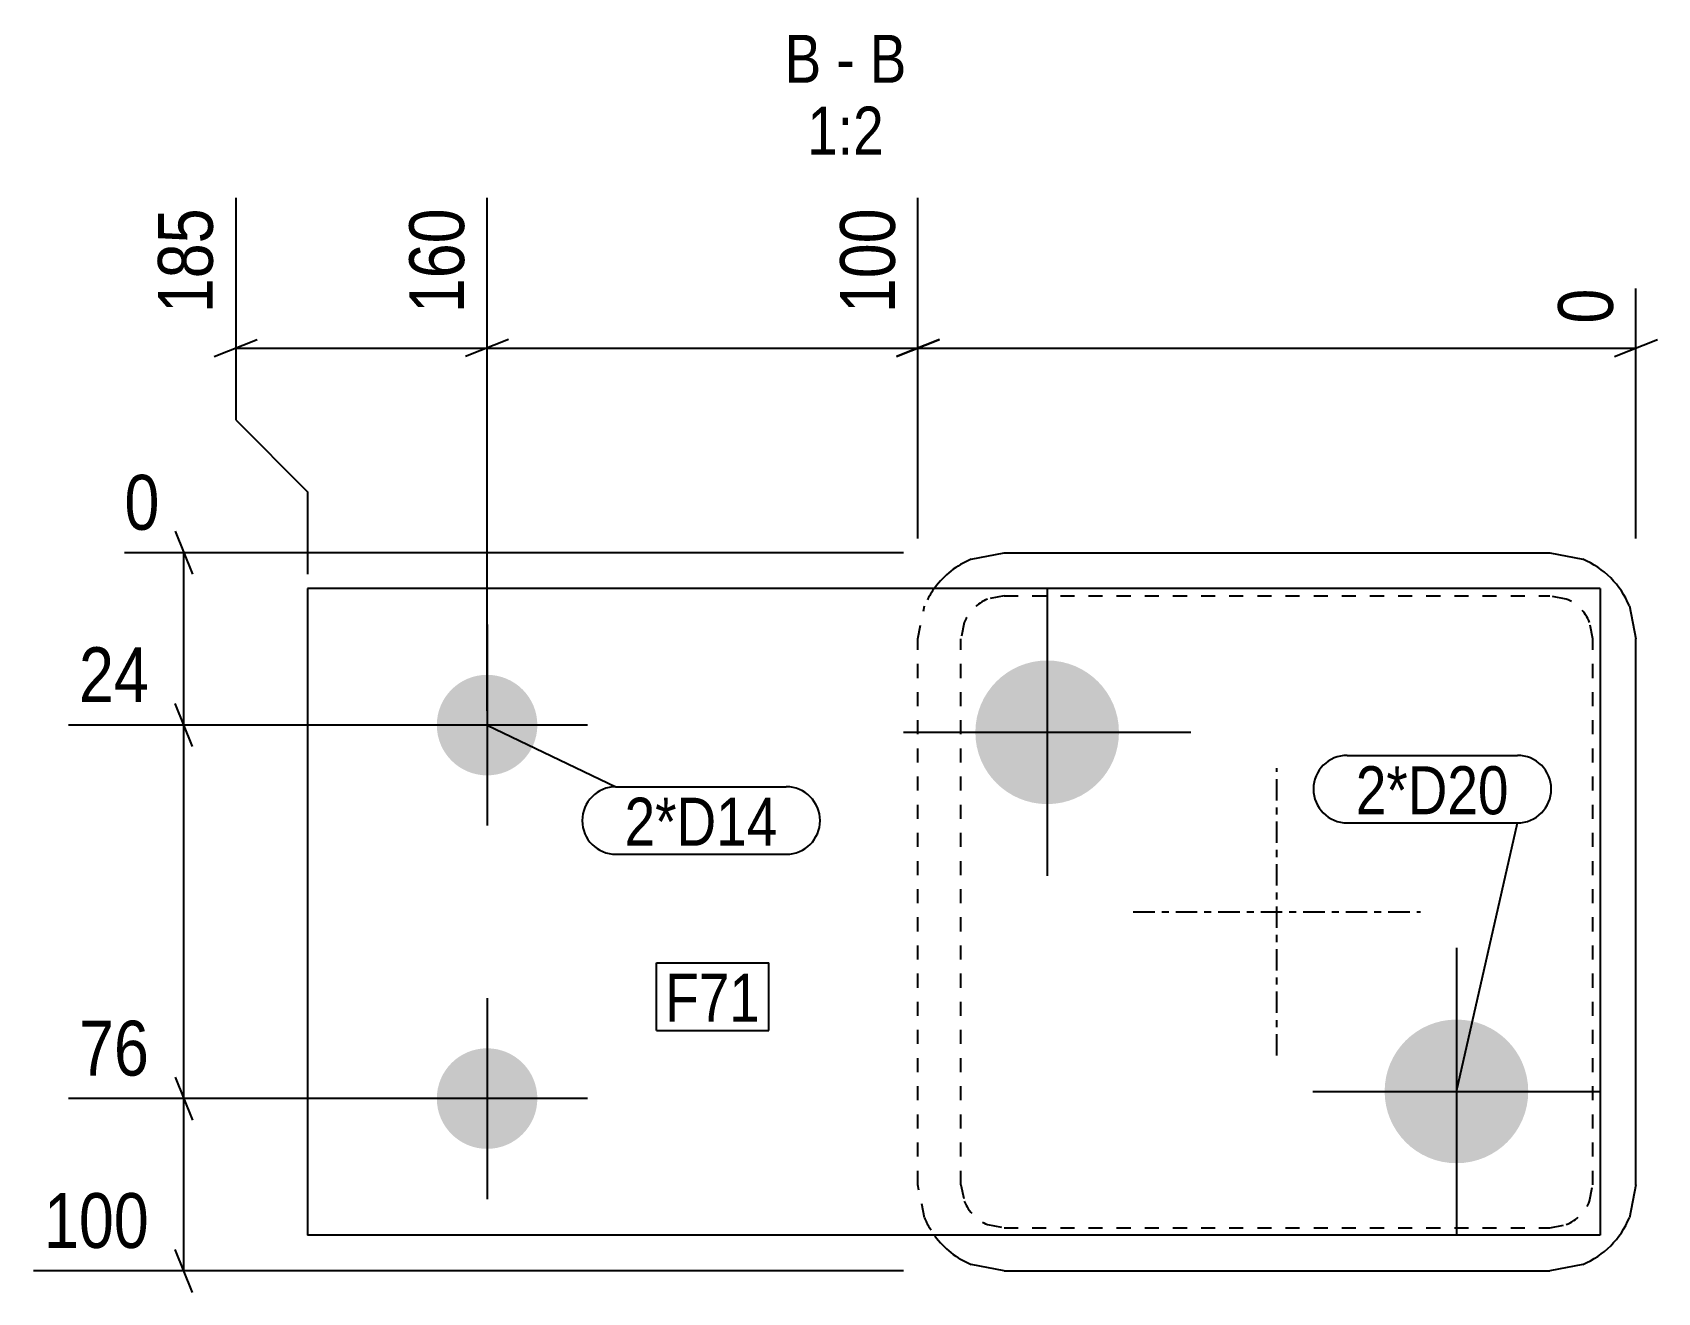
# Model space of a CAD drawing. Header units: millimetres. Extents: x 27 to 35527, y 5 to 1150.
# Drawn here: x 8095.1 to 8321.5, y 4.8 to 180.2 of the extents above; entities that cross this region are included whole.
import ezdxf

# ---------------------------------------------------------------- set-up
doc = ezdxf.new("R2010")
doc.units = ezdxf.units.MM
doc.linetypes.add('DXK_LINE_DOT2', pattern=[3.9198, 1.9599, -1.9599])
doc.linetypes.add('DXK_LINE_DOT3', pattern=[5.9187, 2.979, -0.9799, 0.9799, -0.9799])
for name, color, linetype in [('MÅLSÆTNING', 7, 'Continuous'), ('STÅL', 7, 'Continuous'), ('TEKST', 7, 'Continuous')]:
    doc.layers.add(name, color=color, linetype=linetype)
doc.styles.add('Arial Narrow', font='ARIALN.TTF', dxfattribs={"height": 0.2})

msp = doc.modelspace()

# ---------------------------------------------------------------- hatches: boundary and pattern name
at = {"layer": 'STÅL', "linetype": 'Continuous'}
for points in [[(8236.45, 92.8, -1), (8236.45, 72.8, -1)], [(8158.45, 76.8, -1), (8158.45, 90.8, -1)], [(8293.45, 42.8, -1), (8293.45, 22.8, -1)], [(8158.45, 24.8, -1), (8158.45, 38.8, -1)]]:
    msp.add_hatch(color=96, dxfattribs=at).paths.add_polyline_path(points)

# ---------------------------------------------------------------- linework, layer by layer
at = {"layer": 'MÅLSÆTNING', "color": 7, "linetype": 'Continuous'}
for p, q in [((8123.45, 157.23), (8123.45, 126.3)), ((8158.45, 85.8), (8158.45, 157.23)), ((8158.45, 85.8), (8158.45, 157.23)), ((8218.45, 109.8), (8218.45, 157.23)), ((8218.45, 109.8), (8218.45, 157.23)), ((8318.45, 109.8), (8318.45, 144.57)), ((8120.45, 135.1), (8126.45, 137.5)), ((8123.45, 136.3), (8158.45, 136.3)), ((8161.45, 137.5), (8155.45, 135.1)), ((8161.45, 137.5), (8155.45, 135.1)), ((8158.45, 136.3), (8218.45, 136.3)), ((8221.45, 137.5), (8215.45, 135.1)), ((8215.45, 135.1), (8221.45, 137.5)), ((8218.45, 136.3), (8318.45, 136.3)), ((8315.45, 135.1), (8321.45, 137.5)), ((8123.45, 126.3), (8133.45, 116.3)), ((8133.45, 116.3), (8133.45, 104.8)), ((8115.02, 110.8), (8117.42, 104.8)), ((8216.45, 107.8), (8107.95, 107.8)), ((8116.22, 83.8), (8116.22, 107.8)), ((8117.42, 80.8), (8115.02, 86.8)), ((8117.42, 80.8), (8115.02, 86.8)), ((8156.45, 83.8), (8100.16, 83.8)), ((8156.45, 83.8), (8100.16, 83.8)), ((8116.22, 31.8), (8116.22, 83.8)), ((8115.02, 34.8), (8117.42, 28.8)), ((8115.02, 34.8), (8117.42, 28.8)), ((8156.45, 31.8), (8100.16, 31.8)), ((8156.45, 31.8), (8100.16, 31.8)), ((8116.22, 7.8), (8116.22, 31.8)), ((8117.42, 4.8), (8115.02, 10.8)), ((8216.45, 7.8), (8095.28, 7.8))]:
    msp.add_line(p, q, dxfattribs=at)
at = {"layer": 'STÅL', "color": 2, "linetype": 'Continuous'}
for p, q in [((8225.86, 106.89), (8230.45, 107.8)), ((8230.45, 107.8), (8306.45, 107.8)), ((8306.45, 107.8), (8311.04, 106.89)), ((8313.45, 102.8), (8133.45, 102.8)), ((8133.45, 102.8), (8133.45, 12.8)), ((8313.45, 102.8), (8313.45, 12.8)), ((8317.54, 100.39), (8318.45, 95.8)), ((8318.45, 19.8), (8318.45, 95.8)), ((8318.45, 19.8), (8317.54, 15.21)), ((8313.45, 12.8), (8133.45, 12.8)), ((8230.45, 7.8), (8225.86, 8.71)), ((8230.45, 7.8), (8306.45, 7.8)), ((8311.04, 8.71), (8306.45, 7.8))]:
    msp.add_line(p, q, dxfattribs=at)
at = {"layer": 'STÅL', "color": 96, "linetype": 'Continuous'}
for p, q in [((8236.45, 102.8), (8236.45, 62.8)), ((8158.45, 97.8), (8158.45, 69.8)), ((8172.45, 83.8), (8144.45, 83.8)), ((8216.45, 82.8), (8256.45, 82.8)), ((8293.45, 52.8), (8293.45, 12.8)), ((8158.45, 45.8), (8158.45, 17.8)), ((8172.45, 31.8), (8144.45, 31.8)), ((8273.45, 32.8), (8313.45, 32.8))]:
    msp.add_line(p, q, dxfattribs=at)
at = {"layer": 'STÅL', "color": 7, "linetype": 'DXK_LINE_DOT2'}
for p, q in [((8218.45, 95.8), (8219.36, 100.39)), ((8230.45, 101.8), (8228.15, 101.34)), ((8230.45, 101.8), (8306.45, 101.8)), ((8308.75, 101.34), (8306.45, 101.8)), ((8224.91, 98.1), (8224.45, 95.8)), ((8312.45, 95.8), (8311.99, 98.1)), ((8218.45, 19.8), (8218.45, 95.8)), ((8224.45, 19.8), (8224.45, 95.8)), ((8312.45, 19.8), (8312.45, 95.8)), ((8219.36, 15.21), (8218.45, 19.8)), ((8224.45, 19.8), (8224.91, 17.5)), ((8311.99, 17.5), (8312.45, 19.8)), ((8228.15, 14.26), (8230.45, 13.8)), ((8230.45, 13.8), (8306.45, 13.8)), ((8306.45, 13.8), (8308.75, 14.26))]:
    msp.add_line(p, q, dxfattribs=at)
at = {"layer": 'STÅL', "color": 7, "linetype": 'DXK_LINE_DOT3'}
for p, q in [((8268.45, 37.8), (8268.45, 77.8)), ((8248.45, 57.8), (8288.45, 57.8))]:
    msp.add_line(p, q, dxfattribs=at)
at = {"layer": 'STÅL', "color": 2, "linetype": 'Continuous'}
for centre, start, end in [((8230.45, 95.8), 112.5, 143.5514), ((8306.45, 95.8), 22.5, 67.5), ((8306.45, 19.8), 292.5, 337.5), ((8230.45, 19.8), 216.4486, 247.5)]:
    msp.add_arc(centre, 12, start, end, dxfattribs=at)
at = {"layer": 'STÅL', "color": 7, "linetype": 'DXK_LINE_DOT2'}
for centre, radius, start, end in [((8230.45, 95.8), 12, 143.5514, 157.5), ((8230.45, 95.8), 6, 112.5, 157.5), ((8306.45, 95.8), 6, 22.5, 67.5), ((8230.45, 19.8), 6, 202.5, 247.5), ((8306.45, 19.8), 6, 292.5, 337.5), ((8230.45, 19.8), 12, 202.5, 216.4486)]:
    msp.add_arc(centre, radius, start, end, dxfattribs=at)
at = {"layer": 'TEKST', "color": 7, "linetype": 'Continuous'}
for p, q in [((8158.45, 83.8), (8176.4, 75.21)), ((8278.23, 79.59), (8301.95, 79.59)), ((8176.4, 75.21), (8200.12, 75.21)), ((8278.23, 70.19), (8301.95, 70.19)), ((8293.45, 32.8), (8301.95, 70.19)), ((8176.4, 65.81), (8200.12, 65.81)), ((8182.05, 50.69), (8197.67, 50.69)), ((8182.05, 41.29), (8182.05, 50.69)), ((8197.67, 41.29), (8197.67, 50.69)), ((8182.05, 41.29), (8197.67, 41.29))]:
    msp.add_line(p, q, dxfattribs=at)
for centre, start, end in [((8278.23, 74.89), 90, 270), ((8301.95, 74.89), 270, 90), ((8176.4, 70.51), 90, 270), ((8200.12, 70.51), 270, 90)]:
    msp.add_arc(centre, 4.7, start, end, dxfattribs=at)

# ---------------------------------------------------------------- wipeouts: each hides what was drawn before it
at = {"color": 0, "linetype": 'Continuous'}
for points, layer in [([(8121.85, 157.38), (8110.65, 157.38), (8110.65, 139.55), (8121.85, 139.55)], 'MÅLSÆTNING'), ([(8156.85, 157.38), (8145.65, 157.38), (8145.65, 139.55), (8156.85, 139.55)], 'MÅLSÆTNING'), ([(8216.85, 157.38), (8205.65, 157.38), (8205.65, 139.55), (8216.85, 139.55)], 'MÅLSÆTNING'), ([(8112.97, 85.4), (8112.97, 96.6), (8100.02, 96.6), (8100.02, 85.4)], 'MÅLSÆTNING'), ([(8112.97, 33.4), (8112.97, 44.6), (8100.02, 44.6), (8100.02, 33.4)], 'MÅLSÆTNING'), ([(8112.97, 9.4), (8112.97, 20.6), (8095.14, 20.6), (8095.14, 9.4)], 'MÅLSÆTNING'), ([(8204.99, 173.23), (8204.99, 180.23), (8199.88, 180.23), (8199.88, 173.23)], 'TEKST'), ([(8209.64, 173.23), (8209.64, 180.23), (8207.09, 180.23), (8207.09, 173.23)], 'TEKST'), ([(8216.86, 173.23), (8216.86, 180.23), (8211.74, 180.23), (8211.74, 173.23)], 'TEKST'), ([(8213.7, 163.23), (8213.7, 170.23), (8203.04, 170.23), (8203.04, 163.23)], 'TEKST')]:
    msp.add_wipeout(points, dxfattribs=at).dxf.layer = layer
at = {"color": 0}
for points in [[(8300.75, 71.39), (8300.75, 78.39), (8279.43, 78.39), (8279.43, 71.39)], [(8198.92, 67.01), (8198.92, 74.01), (8177.6, 74.01), (8177.6, 67.01)], [(8196.47, 42.49), (8196.47, 49.49), (8183.25, 49.49), (8183.25, 42.49)]]:
    msp.add_wipeout(points, dxfattribs=at).dxf.layer = 'TEKST'

# ---------------------------------------------------------------- next in the draw order: texts
at = {"layer": 'MÅLSÆTNING', "color": 3, "linetype": 'Continuous', "style": 'Arial Narrow'}
for s, p in [('185', (8120.25, 141.15)), ('160', (8155.25, 141.15)), ('100', (8215.25, 141.15))]:
    msp.add_text(s, height=7.635, rotation=90.0002, dxfattribs=at).set_placement(p)
for s, p in [('24', (8101.62, 87)), ('76', (8101.62, 35)), ('100', (8096.74, 11))]:
    msp.add_text(s, height=7.635, dxfattribs=at).set_placement(p)
at = {"layer": 'TEKST', "color": 3, "linetype": 'Continuous', "style": 'Arial Narrow'}
for s, height, p in [('B', 6.68, (8199.88, 173.23)), ('B', 6.68, (8211.74, 173.23)), ('-', 6.68, (8207.09, 173.23)), ('1:2', 6.681, (8203.04, 163.23))]:
    msp.add_text(s, height=height, dxfattribs=at).set_placement(p)

# ---------------------------------------------------------------- next in the draw order: wipeouts: each hides what was drawn before it
at = {"color": 0, "linetype": 'Continuous'}
for points in [[(8316.85, 146.17), (8305.65, 146.17), (8305.65, 138.1), (8316.85, 138.1)], [(8114.42, 109.4), (8114.42, 120.6), (8106.35, 120.6), (8106.35, 109.4)]]:
    msp.add_wipeout(points, dxfattribs=at).dxf.layer = 'MÅLSÆTNING'
at = {"color": 0}
for points in [[(8300.75, 71.39), (8300.75, 78.39), (8279.43, 78.39), (8279.43, 71.39)], [(8198.92, 67.01), (8198.92, 74.01), (8177.6, 74.01), (8177.6, 67.01)], [(8196.47, 42.49), (8196.47, 49.49), (8183.25, 49.49), (8183.25, 42.49)]]:
    msp.add_wipeout(points, dxfattribs=at).dxf.layer = 'TEKST'

# ---------------------------------------------------------------- next in the draw order: texts
at = {"layer": 'MÅLSÆTNING', "color": 3, "linetype": 'Continuous', "style": 'Arial Narrow'}
msp.add_text('0', height=7.64, rotation=90.0002, dxfattribs=at).set_placement((8315.25, 139.7))
msp.add_text('0', height=7.64, dxfattribs=at).set_placement((8107.95, 111))
at = {"layer": 'TEKST', "color": 3, "style": 'Arial Narrow'}
for s, p in [('2*D20', (8279.43, 71.39)), ('2*D14', (8177.6, 67.01)), ('F71', (8183.25, 42.49))]:
    msp.add_text(s, height=6.681, dxfattribs=at).set_placement(p)

doc.saveas('drawing.dxf')
